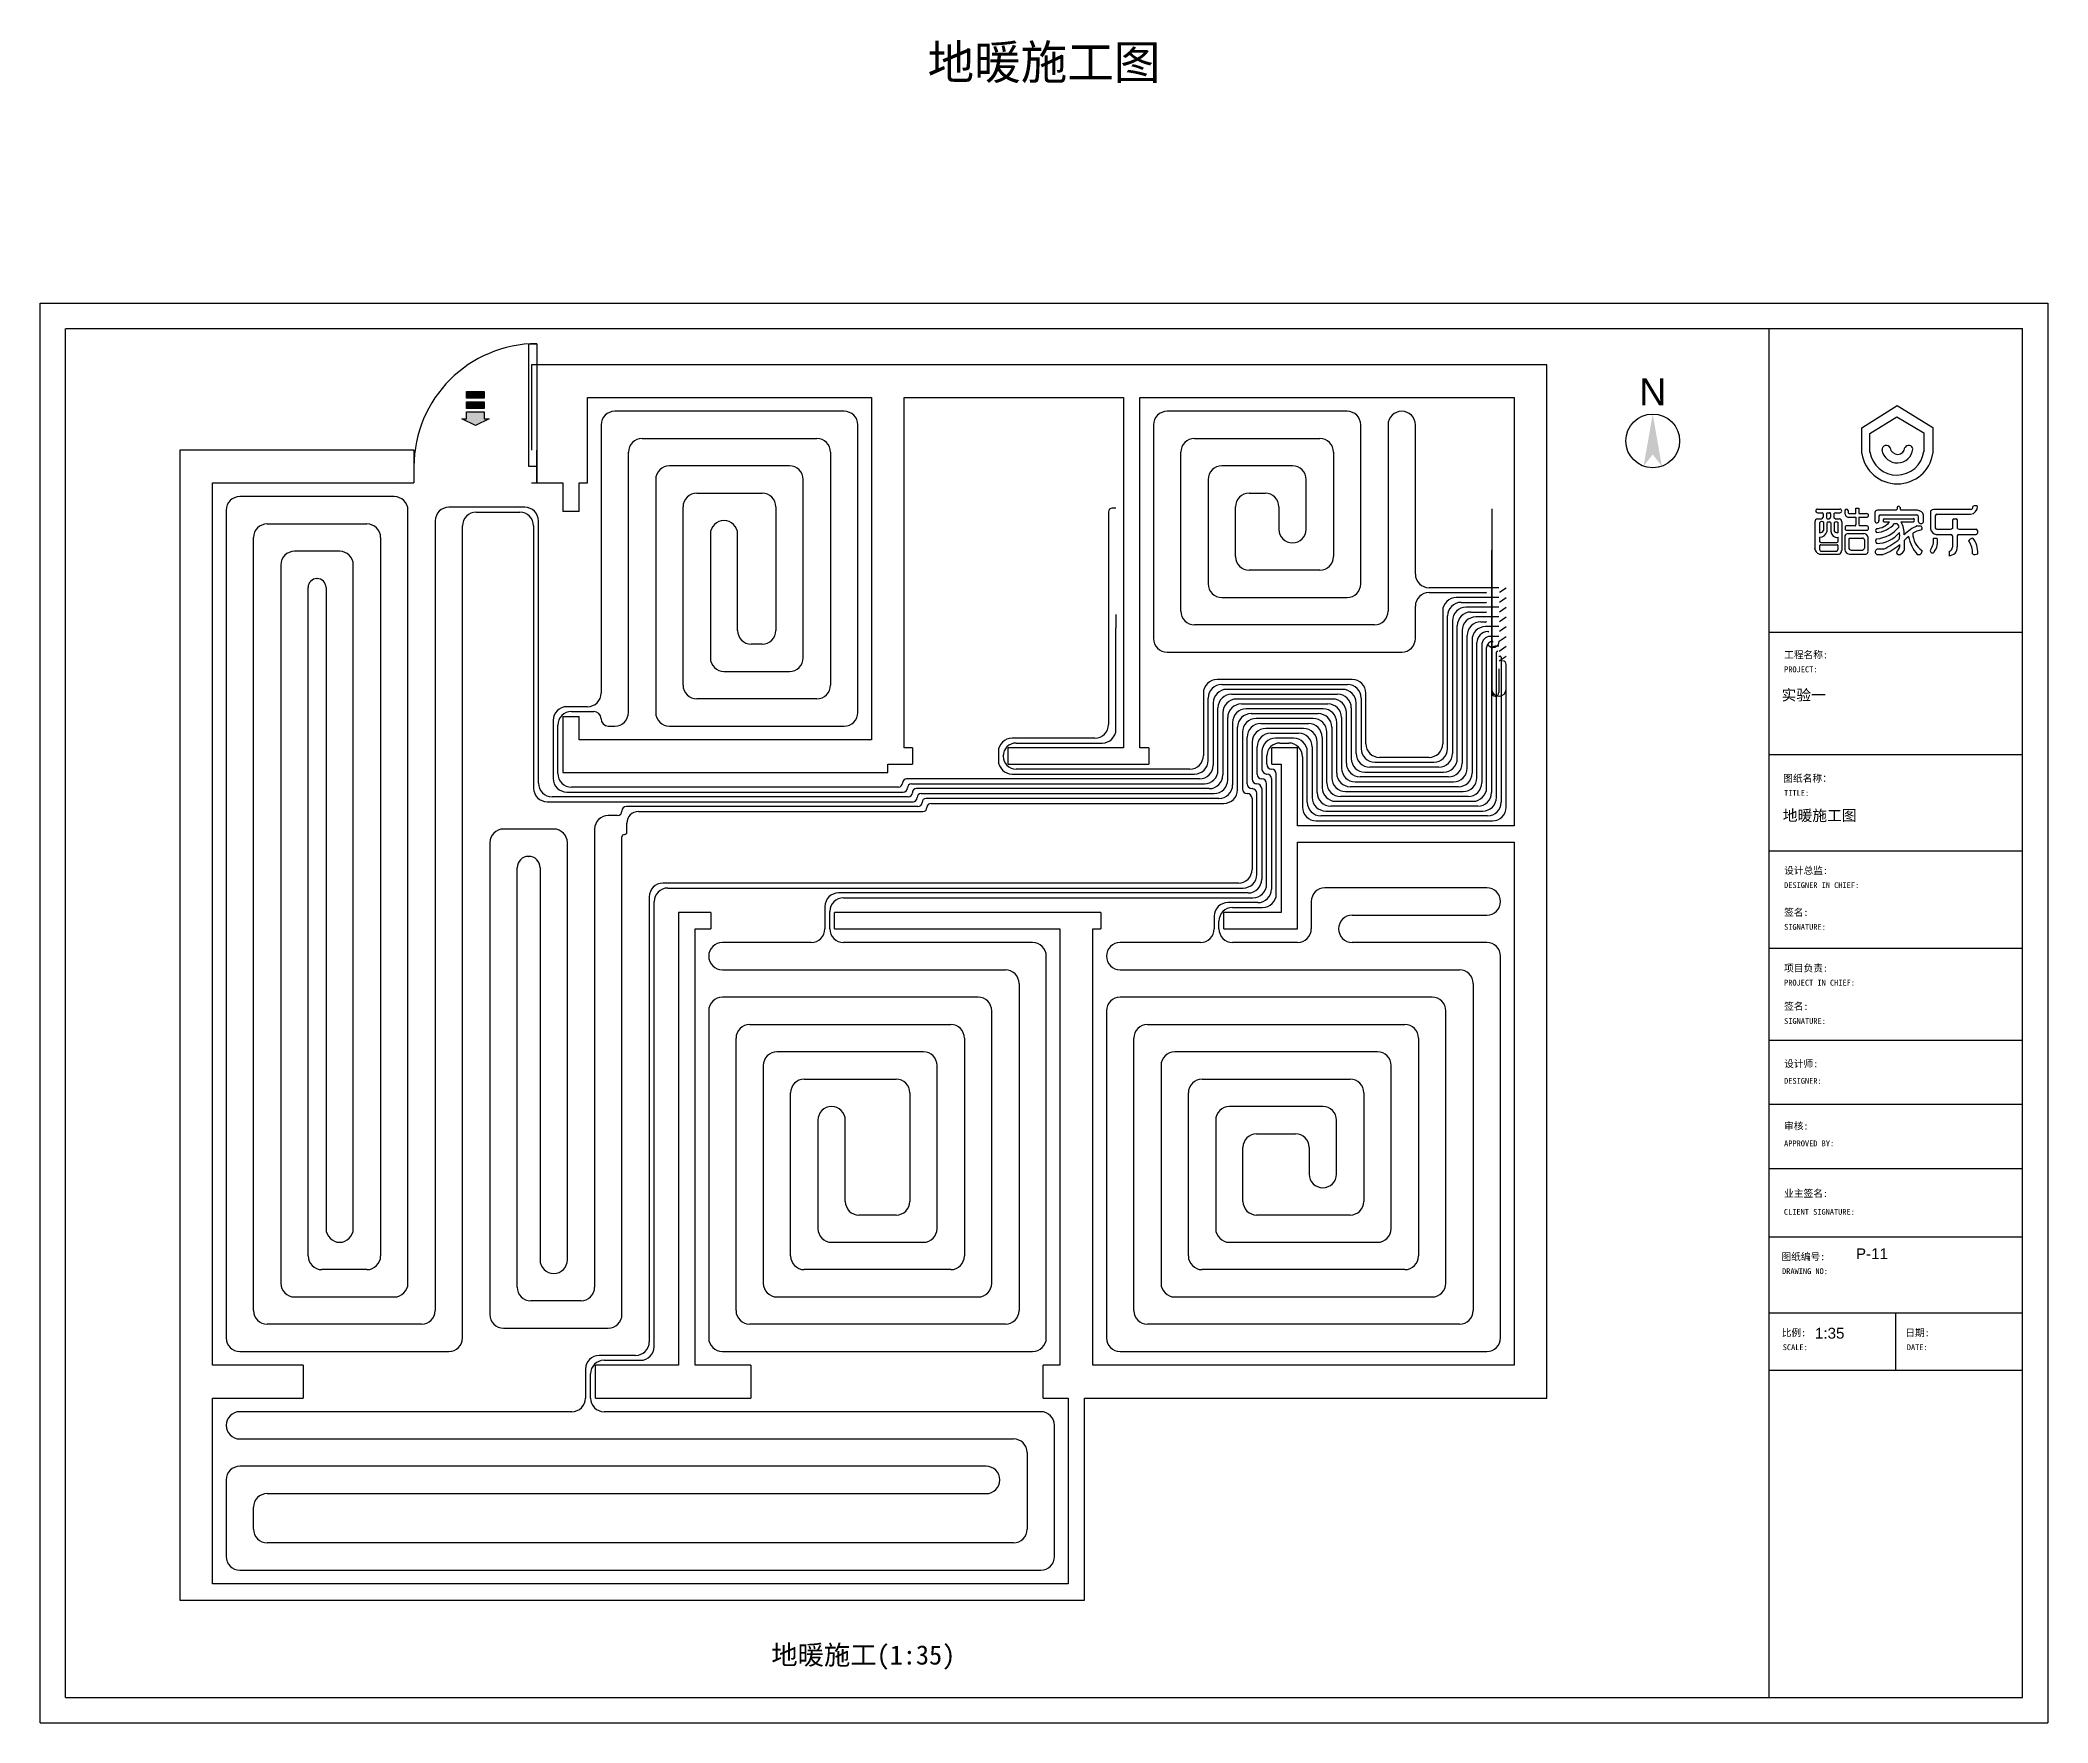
# Model space of a CAD drawing. Header units: inches. Extents: x 0 to 14700, y -14718 to -2397.
import ezdxf

# ---------------------------------------------------------------- set-up
doc = ezdxf.new("R2010")
doc.units = ezdxf.units.IN
doc.header["$MEASUREMENT"] = 0
for name, color, linetype in [('A2-建筑墙体', 255, 'Continuous'), ('P4-门窗', 60, 'Continuous'), ('P9-符号标注', 1, 'Continuous'), ('图框', 4, 'Continuous'), ('地暖管', 7, 'Continuous')]:
    doc.layers.add(name, color=color, linetype=linetype)
doc.styles.add('1dac53a31aeba2370b97106346818e54', font='', dxfattribs={"height": 43.198381})
doc.styles.add('1f488f4b2ef1b152d32ed8bb140b4ed1', font='', dxfattribs={"height": 43.198381})
doc.styles.add('2ee4a1918873d97d1977456be36b2fac', font='', dxfattribs={"height": 52.798021})
doc.styles.add('58c27925b294fd0c30aaffbcf10887a5', font='', dxfattribs={"height": 52.798021})
doc.styles.add('5d7050954b2bbd82e94d75c8334c1a07', font='', dxfattribs={"height": 52.798021})
doc.styles.add('6cdbe4c37f334f9b3f18b74c6616af9b', font='', dxfattribs={"height": 43.198381})
doc.styles.add('871ba157db02772189435026d6a1f12a', font='', dxfattribs={"height": 52.798021})
doc.styles.add('b55c54cd7af753c58a5ed410a0ddc4e6', font='', dxfattribs={"height": 43.198381})
doc.styles.add('DEFAULT_COMPASS_TEXT_STYLE13.239135297263294', font='', dxfattribs={"height": 198.587029})
doc.styles.add('eec79cf32286c9bcb9e9a0388136559f', font='', dxfattribs={"height": 43.198381})
doc.styles.add('fecaf8cb5bb26a9b40f5bfd342b1b301', font='', dxfattribs={"height": 52.798021})
doc.styles.add('LAYER_TEXT_STYLE_YELLOW_176.5260026097835_ZH', font='', dxfattribs={"height": 176.526003})
doc.styles.add('LAYER_TEXT_STYLE_YELLOW_350_ZH', font='', dxfattribs={"height": 312.5})
doc.styles.add('macro_bim_design_name_ZH', font='', dxfattribs={"height": 80.1})
doc.styles.add('macro_bim_page_name_ZH', font='', dxfattribs={"height": 80.1})
doc.styles.add('macro_bim_page_number', font='', dxfattribs={"height": 80.1})
doc.styles.add('macro_bim_view_ratio', font='', dxfattribs={"height": 80.1})
doc.styles.get('1dac53a31aeba2370b97106346818e54').set_extended_font_data('SimSun')
doc.styles.get('1f488f4b2ef1b152d32ed8bb140b4ed1').set_extended_font_data('SimSun')
doc.styles.get('2ee4a1918873d97d1977456be36b2fac').set_extended_font_data('SimSun')
doc.styles.get('58c27925b294fd0c30aaffbcf10887a5').set_extended_font_data('SimSun')
doc.styles.get('5d7050954b2bbd82e94d75c8334c1a07').set_extended_font_data('SimSun')
doc.styles.get('6cdbe4c37f334f9b3f18b74c6616af9b').set_extended_font_data('SimSun')
doc.styles.get('871ba157db02772189435026d6a1f12a').set_extended_font_data('SimSun')
doc.styles.get('b55c54cd7af753c58a5ed410a0ddc4e6').set_extended_font_data('SimSun')
doc.styles.get('DEFAULT_COMPASS_TEXT_STYLE13.239135297263294').set_extended_font_data('Arial')
doc.styles.get('eec79cf32286c9bcb9e9a0388136559f').set_extended_font_data('SimSun')
doc.styles.get('fecaf8cb5bb26a9b40f5bfd342b1b301').set_extended_font_data('SimSun')
doc.styles.get('LAYER_TEXT_STYLE_YELLOW_176.5260026097835_ZH').set_extended_font_data('SimSun')
doc.styles.get('LAYER_TEXT_STYLE_YELLOW_350_ZH').set_extended_font_data('SimSun')
doc.styles.get('macro_bim_design_name_ZH').set_extended_font_data('SimSun')
doc.styles.get('macro_bim_page_name_ZH').set_extended_font_data('SimSun')
doc.styles.get('macro_bim_page_number').set_extended_font_data('Arial')
doc.styles.get('macro_bim_view_ratio').set_extended_font_data('Arial')

# ---------------------------------------------------------------- blocks, each defined once
blk = doc.blocks.new('1017054')
at = {"layer": '图框', "linetype": 'Continuous'}
for p, q in [((1, -8420), (11879, -8420)), ((1, -16820), (1, -8420)), ((11879, -8420), (11879, -16820)), ((151, -16670), (151, -8570)), ((155, -8570), (11729, -8570)), ((10229, -8570), (10229, -16670)), ((11729, -16670), (11729, -8570)), ((10779, -9158), (10989, -9025)), ((10989, -9025), (11200, -9155)), ((10827, -9191), (10986, -9092)), ((10986, -9092), (11146, -9187)), ((10779, -9309), (10779, -9158)), ((10827, -9301), (10827, -9191)), ((11146, -9187), (11146, -9299)), ((11200, -9155), (11200, -9308)), ((10500, -9714), (10500, -9871)), ((10516, -9638), (10649, -9638)), ((10516, -9695), (10540, -9695)), ((10517, -9660), (10543, -9660)), ((10529, -9718), (10529, -9778)), ((10550, -9667), (10550, -9686)), ((10553, -9718), (10553, -9765)), ((10569, -9667), (10569, -9686)), ((10572, -9722), (10572, -9772)), ((10578, -9660), (10588, -9660)), ((10578, -9695), (10588, -9695)), ((10578, -9714), (10588, -9714)), ((10594, -9667), (10594, -9686)), ((10596, -9722), (10596, -9772)), ((10614, -9667), (10614, -9686)), ((10615, -9718), (10615, -9765)), ((10622, -9695), (10645, -9695)), ((10623, -9660), (10648, -9660)), ((10638, -9718), (10638, -9778)), ((10660, -9714), (10660, -9884)), ((10679, -9647), (10679, -9668)), ((10687, -9736), (10739, -9736)), ((10699, -9646), (10699, -9660)), ((10704, -9664), (10744, -9664)), ((10704, -9686), (10744, -9686)), ((10744, -9664), (10744, -9632)), ((10744, -9632), (10761, -9632)), ((10744, -9686), (10744, -9730)), ((10761, -9632), (10761, -9664)), ((10761, -9664), (10809, -9664)), ((10761, -9686), (10810, -9686)), ((10761, -9686), (10761, -9730)), ((10766, -9736), (10809, -9736)), ((10816, -9669), (10816, -9681)), ((10855, -9658), (10855, -9708)), ((10979, -9645), (10872, -9645)), ((10880, -9679), (10880, -9707)), ((10887, -9672), (11105, -9672)), ((10910, -9714), (10943, -9714)), ((10912, -9695), (11084, -9695)), ((10973, -9723), (10986, -9723)), ((10988, -9626), (10988, -9639)), ((11005, -9626), (11005, -9639)), ((11108, -9645), (11010, -9645)), ((11012, -9714), (11084, -9714)), ((11108, -9737), (11127, -9737)), ((11113, -9683), (11113, -9713)), ((11144, -9714), (11144, -9674)), ((11186, -9651), (11186, -9756)), ((11424, -9641), (11208, -9641)), ((11213, -9678), (11213, -9749)), ((11223, -9668), (11422, -9668)), ((11315, -9706), (11315, -9752)), ((11323, -9695), (11339, -9695)), ((11344, -9706), (11344, -9752)), ((10529, -9804), (10529, -9831)), ((10529, -9854), (10529, -9877)), ((10536, -9849), (10633, -9849)), ((10537, -9835), (10630, -9835)), ((10638, -9804), (10638, -9831)), ((10638, -9854), (10638, -9877)), ((10678, -9796), (10678, -9878)), ((10680, -9743), (10680, -9758)), ((10687, -9763), (10812, -9763)), ((10699, -9783), (10790, -9783)), ((10702, -9821), (10702, -9867)), ((10706, -9810), (10783, -9810)), ((10795, -9820), (10795, -9869)), ((10815, -9806), (10815, -9888)), ((10817, -9743), (10817, -9758)), ((11031, -9877), (11031, -9823)), ((11204, -9810), (11225, -9810)), ((11218, -9788), (11305, -9788)), ((11223, -9757), (11304, -9757)), ((11316, -9797), (11316, -9864)), ((11344, -9796), (11344, -9862)), ((11352, -9788), (11455, -9788)), ((11354, -9757), (11454, -9757)), ((11463, -9764), (11463, -9780)), ((10528, -9905), (10644, -9905)), ((10541, -9887), (10630, -9887)), ((10704, -9905), (10802, -9905)), ((10716, -9882), (10780, -9882)), ((10867, -9906), (10905, -9906)), ((10907, -9875), (10869, -9875)), ((11295, -9888), (11295, -9913)), ((11729, -10368), (10229, -10368)), ((10229, -11091), (11729, -11091)), ((10229, -11660), (11729, -11660)), ((10229, -12237), (11729, -12237)), ((10229, -12781), (11729, -12781)), ((10229, -13160), (11729, -13160)), ((10229, -13539), (11729, -13539)), ((10229, -13944), (11729, -13944)), ((10229, -14394), (11729, -14394)), ((10979, -14394), (10979, -14734)), ((10229, -14734), (11729, -14734)), ((151, -16670), (11729, -16670)), ((1, -16820), (11879, -16820))]:
    blk.add_line(p, q, dxfattribs=at)
for centre, radius, start, end in [((10924, -9287), 25.6, 25.4217, 181.4755), ((11056, -9287), 25.6, 10.3302, 146.5496), ((10989, -9276), 213, 189.0633, 351.2254), ((10986, -9276), 161, 188.6788, 352.0826), ((10989, -9272), 92.6, 189.9871, 353.3239), ((10990, -9270), 44.2, 187.8755, 356.2645), ((10996, -9632), 10.4, 34.3448, 145.6552), ((11450, -9643), 24.2, 56.3684, 123.6316), ((10523, -9717), 22.9, 105.8398, 172.9577), ((10517, -9649), 10.8, 94.3178, 273.3504), ((10542, -9727), 14.9, 39.0145, 144.5069), ((10540, -9684), 11, 269.1434, 346.8272), ((10544, -9667), 6.82, 357.9813, 95.3251), ((10578, -9669), 9.33, 88.0429, 167.3039), ((10577, -9687), 8.15, 177.1117, 278.9893), ((10580, -9722), 7.97, 102.506, 178.9752), ((10588, -9666), 6.14, 349.2425, 85.6662), ((10585, -9686), 9.14, 292.9891, 0.3126), ((10589, -9722), 7.62, 359.8645, 92.4738), ((10622, -9669), 9.02, 87.0265, 167.2982), ((10622, -9686), 8.43, 179.7737, 268.0035), ((10626, -9734), 19.5, 51.8261, 124.5623), ((10641, -9714), 19.4, 359.2366, 77.7973), ((10649, -9649), 10.8, 266.6496, 85.6822), ((10689, -9649), 10.2, 18.3262, 167.8205), ((10703, -9662), 24.4, 195.3683, 273.7092), ((10688, -9744), 7.75, 97.023, 172.3878), ((10704, -9659), 5.04, 186.1129, 278.4123), ((10737, -9730), 7.12, 288.7577, 357.8254), ((10769, -9729), 8.1, 189.8664, 250.4176), ((10809, -9672), 7.85, 27.0659, 91.1627), ((10809, -9745), 8.27, 9.8926, 92.8722), ((10809, -9677), 8.28, 276.5681, 337.7041), ((10874, -9664), 19.8, 96.6007, 160.3597), ((10868, -9707), 12.5, 186.187, 2.5361), ((10858, -9629), 148, 272.3026, 320.7721), ((10859, -9647), 107, 273.9524, 321.1287), ((10888, -9680), 7.63, 91.6309, 173.2415), ((10916, -9705), 10.9, 111.6127, 237.2128), ((10979, -9635), 9.89, 268.8742, 333.4444), ((10966, -9751), 34.4, 15.3673, 54.4676), ((11012, -9638), 6.85, 190.6555, 259.3445), ((10883, -9785), 147, 357.8846, 28.7671), ((11214, -9974), 260, 114.3082, 135.1267), ((11080, -9704), 10.3, 291.0497, 70.1958), ((11103, -9683), 10.8, 0.021, 77.2986), ((11106, -9684), 39.2, 14.2994, 86.0895), ((11129, -9707), 16.8, 203.5785, 334.051), ((11120, -9751), 16, 317.397, 62.1117), ((11208, -9670), 29.1, 89.0621, 139.2711), ((11227, -9682), 14.7, 105.192, 161.4386), ((11330, -9708), 15.5, 118.117, 170.1296), ((11328, -9706), 16.6, 2.4315, 45.3302), ((11418, -9623), 45.4, 276.043, 0.6561), ((11418, -9624), 18, 287.8972, 5.2615), ((10530, -9752), 26.2, 268.286, 331.4678), ((10530, -9761), 43.2, 268.7071, 344.9622), ((10536, -9826), 8.72, 215.6619, 274.0552), ((10536, -9856), 6.59, 88.4624, 161.4065), ((10632, -9770), 35.4, 184.5653, 280.0218), ((10634, -9757), 21, 199.7556, 279.2299), ((10630, -9824), 10.9, 272.4689, 318.043), ((10633, -9854), 4.23, 356.5833, 90.1358), ((10701, -9809), 26.4, 95.4692, 150.4293), ((10688, -9755), 8.21, 201.5589, 265.2478), ((10722, -9822), 20.2, 142.4892, 177.2382), ((10782, -9823), 13.4, 15.3429, 86.4694), ((10789, -9809), 26.9, 7.3153, 87.9697), ((10811, -9757), 6.48, 276.5205, 350.2473), ((10875, -9827), 15.7, 123.3782, 235.8729), ((10875, -9766), 14.8, 121.8392, 226.6122), ((10846, -9620), 196, 275.8575, 321.3412), ((10867, -9669), 172, 269.6552, 321.4289), ((10796, -9609), 316, 290.1177, 311.0182), ((10725, -9487), 429, 295.1849, 310.2737), ((10953, -9851), 51.1, 311.4031, 3.379), ((10884, -9798), 119, 352.3038, 10.7649), ((11272, -10064), 341, 129.226, 134.9163), ((11284, -9757), 232, 190.7057, 220.3029), ((11194, -9786), 113, 177.3231, 238.5217), ((11148, -9881), 120, 98.1899, 123.8383), ((11091, -9818), 113, 325.9002, 3.9769), ((11224, -9749), 39, 189.9894, 261.0429), ((11127, -9832), 100, 323.8129, 12.8), ((11224, -9746), 11.1, 197.063, 266.0296), ((11302, -9738), 18.3, 274.9534, 313.251), ((11302, -9803), 15.2, 23.1977, 79.7655), ((11355, -9744), 13.1, 218.8604, 269.4316), ((11354, -9798), 10.2, 98.9535, 172.6014), ((11438, -9839), 29.6, 93.6778, 159.4525), ((11345, -9889), 89.2, 351.6279, 42.5776), ((11332, -9893), 133, 356.0858, 38.6706), ((11454, -9767), 9.65, 16.3888, 84.9004), ((11455, -9780), 7.71, 266.9322, 356.9554), ((10539, -9867), 39.5, 184.5461, 253.5877), ((10540, -9876), 11, 182.8788, 273.3527), ((10627, -9877), 10.5, 284.461, 1.1456), ((10638, -9884), 21.7, 284.7041, 359.8653), ((10711, -9872), 33.9, 190.6832, 257.6799), ((10719, -9865), 17.5, 186.4435, 257.5309), ((10778, -9865), 17, 275.0012, 347.3706), ((10799, -9889), 16.7, 280.6915, 1.9889), ((10876, -9891), 17.6, 113.2664, 240.4321), ((10998, -9895), 13, 153.4314, 282.6999), ((10987, -9864), 46.1, 288.0126, 343.6602), ((11115, -9887), 20.9, 247.696, 13.0599), ((11197, -9885), 12.7, 161.6014, 329.0657), ((11296, -9865), 47.6, 268.3218, 3.7575), ((11290, -9862), 26.5, 281.0456, 355.655), ((11449, -9875), 31.9, 240.085, 300.5245)]:
    blk.add_arc(centre, radius, start, end, dxfattribs=at)
at = {"layer": '图框', "color": 255, "attachment_point": 1, "line_spacing_factor": 0.8}
for s, insert, char_height, style in [('工程名称:', (10319, -10479), 42.2, '871ba157db02772189435026d6a1f12a'), ('PROJECT:', (10319, -10569), 34.6, '1f488f4b2ef1b152d32ed8bb140b4ed1'), ('图纸名称：', (10314, -11210), 42.2, '58c27925b294fd0c30aaffbcf10887a5'), ('TITLE:', (10319, -11300), 34.6, '1f488f4b2ef1b152d32ed8bb140b4ed1'), ('设计总监:', (10319, -11755), 42.2, '5d7050954b2bbd82e94d75c8334c1a07'), ('DESIGNER IN CHIEF:', (10319, -11846), 34.56, '6cdbe4c37f334f9b3f18b74c6616af9b'), ('签名:', (10319, -12003), 42.2, '5d7050954b2bbd82e94d75c8334c1a07'), ('SIGNATURE:', (10319, -12093), 34.6, '6cdbe4c37f334f9b3f18b74c6616af9b'), ('项目负责:', (10319, -12333), 42.2, '5d7050954b2bbd82e94d75c8334c1a07'), ('PROJECT IN CHIEF:', (10319, -12423), 34.56, 'b55c54cd7af753c58a5ed410a0ddc4e6'), ('签名:', (10319, -12559), 42.2, '2ee4a1918873d97d1977456be36b2fac'), ('SIGNATURE:', (10319, -12650), 34.6, '6cdbe4c37f334f9b3f18b74c6616af9b'), ('设计师:', (10319, -12899), 42.2, '2ee4a1918873d97d1977456be36b2fac'), ('DESIGNER:', (10319, -13004), 34.6, '6cdbe4c37f334f9b3f18b74c6616af9b'), ('审核:', (10319, -13267), 42.2, '2ee4a1918873d97d1977456be36b2fac'), ('APPROVED BY:', (10319, -13374), 34.56, 'eec79cf32286c9bcb9e9a0388136559f'), ('业主签名:', (10319, -13666), 42.2, 'fecaf8cb5bb26a9b40f5bfd342b1b301'), ('CLIENT SIGNATURE:', (10318, -13779), 34.56, '6cdbe4c37f334f9b3f18b74c6616af9b'), ('图纸编号:', (10303, -14040), 42.2, '2ee4a1918873d97d1977456be36b2fac'), ('DRAWING NO:', (10307, -14130), 34.56, '1dac53a31aeba2370b97106346818e54'), ('比例:', (10305, -14490), 42.2, '2ee4a1918873d97d1977456be36b2fac'), ('日期:', (11036, -14490), 42.2, '2ee4a1918873d97d1977456be36b2fac'), ('SCALE:', (10311, -14580), 34.6, '1f488f4b2ef1b152d32ed8bb140b4ed1'), ('DATE:', (11045, -14580), 34.6, '1f488f4b2ef1b152d32ed8bb140b4ed1')]:
    blk.add_mtext(s, dxfattribs=dict(at, insert=insert, char_height=char_height, style=style))
blk = doc.blocks.new('Symbol(Marker)5197db353f3e-43e1-4ee4-adef-42ceced35f11')
at = {"layer": 'P9-符号标注'}
for points in [[(-2905, 4200), (-2905, 4250), (-2775, 4250), (-2775, 4200)], [(-2905, 4125), (-2905, 4175), (-2775, 4175), (-2775, 4125)], [(-2840, 4000), (-2940, 4050), (-2905, 4050), (-2905, 4100), (-2775, 4100), (-2775, 4050), (-2740, 4050)]]:
    blk.add_hatch(color=1, dxfattribs=at).paths.add_polyline_path(points, flags=0)
at = {"layer": 'P9-符号标注', "color": 1, "linetype": 'Continuous'}
for p, q in [((-2905, 4200), (-2905, 4250)), ((-2905, 4250), (-2775, 4250)), ((-2775, 4200), (-2905, 4200)), ((-2905, 4125), (-2905, 4175)), ((-2905, 4175), (-2775, 4175)), ((-2775, 4125), (-2905, 4125)), ((-2775, 4250), (-2775, 4200)), ((-2775, 4175), (-2775, 4125)), ((-2840, 4000), (-2940, 4050)), ((-2940, 4050), (-2905, 4050)), ((-2905, 4050), (-2905, 4100)), ((-2905, 4100), (-2775, 4100)), ((-2740, 4050), (-2840, 4000)), ((-2775, 4100), (-2775, 4050)), ((-2775, 4050), (-2740, 4050))]:
    blk.add_line(p, q, dxfattribs=at)

msp = doc.modelspace()

# ---------------------------------------------------------------- hatches: boundary and pattern name
at = {"layer": 'P9-符号标注'}
msp.add_hatch(color=0, dxfattribs=at).paths.add_polyline_path([(11807, -5430), (11740, -5516), (11807, -5135), (11874, -5516)], flags=0)

# ---------------------------------------------------------------- linework, layer by layer
at = {"layer": 'A2-建筑墙体', "color": 255, "linetype": 'Continuous'}
for p, q in [((4007, -4774), (3597, -4774)), ((3597, -4774), (3597, -5399)), ((11032, -4774), (4007, -4774)), ((11032, -5014), (11032, -4774)), ((4007, -5639), (4007, -5014)), ((4007, -5014), (6087, -5014)), ((6087, -5014), (6087, -7519)), ((6327, -5014), (7932, -5014)), ((6327, -7579), (6327, -5014)), ((7932, -5014), (7932, -7579)), ((8052, -5014), (10792, -5014)), ((8052, -7579), (8052, -5014)), ((10792, -5014), (10792, -8149)), ((11032, -12099), (11032, -5014)), ((1262, -5399), (1022, -5399)), ((1022, -5399), (1022, -13819)), ((2737, -5399), (1262, -5399)), ((2737, -5399), (2737, -5639)), ((2737, -5399), (2737, -5639)), ((3637, -5639), (3637, -5399)), ((1262, -12099), (1262, -5639)), ((1262, -5639), (2737, -5639)), ((3597, -5639), (3827, -5639)), ((3827, -5639), (3827, -5848)), ((3947, -5639), (4007, -5639)), ((3947, -5848), (3947, -5639)), ((3947, -5848), (3827, -5848)), ((3947, -5848), (3827, -5848)), ((3827, -7348), (3827, -7519)), ((3827, -7348), (3947, -7348)), ((3827, -7348), (3947, -7348)), ((3947, -7519), (3947, -7348)), ((3827, -7519), (3827, -7759)), ((6087, -7519), (3947, -7519)), ((6387, -7579), (6327, -7579)), ((6387, -7579), (6387, -7699)), ((6387, -7579), (6387, -7699)), ((7932, -7579), (7087, -7579)), ((7087, -7699), (7087, -7579)), ((7087, -7699), (7087, -7579)), ((8117, -7579), (8052, -7579)), ((8117, -7579), (8117, -7699)), ((8117, -7579), (8117, -7699)), ((9207, -7579), (9017, -7579)), ((9017, -7699), (9017, -7579)), ((9017, -7699), (9017, -7579)), ((9207, -7699), (9207, -7579)), ((3827, -7759), (6207, -7759)), ((6207, -7759), (6207, -7699)), ((6207, -7699), (6387, -7699)), ((7087, -7699), (8117, -7699)), ((9017, -7699), (9087, -7699)), ((9087, -7699), (9087, -8784)), ((9207, -8149), (9207, -7699)), ((10792, -8149), (9207, -8149)), ((9207, -8904), (9207, -8269)), ((9207, -8269), (10792, -8269)), ((10792, -8269), (10792, -12099)), ((4910, -8784), (4675, -8784)), ((4675, -8784), (4675, -8904)), ((4910, -8784), (4910, -8904)), ((4910, -8784), (4910, -8904)), ((7767, -8784), (5817, -8784)), ((5817, -8904), (5817, -8784)), ((5817, -8904), (5817, -8784)), ((7767, -8784), (7767, -8904)), ((7767, -8784), (7767, -8904)), ((9087, -8784), (8667, -8784)), ((8667, -8904), (8667, -8784)), ((8667, -8904), (8667, -8784)), ((4675, -8904), (4675, -12099)), ((4795, -8904), (4910, -8904)), ((4795, -12099), (4795, -8904)), ((5817, -8904), (7467, -8904)), ((7467, -8904), (7467, -12099)), ((7707, -12099), (7707, -8904)), ((7707, -8904), (7767, -8904)), ((8667, -8904), (9087, -8904)), ((9087, -8904), (9207, -8904)), ((1925, -12099), (1262, -12099)), ((1925, -12099), (1925, -12339)), ((1925, -12099), (1925, -12339)), ((4675, -12099), (4065, -12099)), ((4065, -12339), (4065, -12099)), ((4065, -12339), (4065, -12099)), ((5203, -12099), (4795, -12099)), ((5203, -12099), (5203, -12339)), ((5203, -12099), (5203, -12339)), ((7467, -12099), (7343, -12099)), ((7343, -12339), (7343, -12099)), ((7343, -12339), (7343, -12099)), ((10792, -12099), (7707, -12099)), ((11032, -12339), (11032, -12099)), ((1262, -13699), (1262, -12339)), ((1262, -12339), (1925, -12339)), ((4065, -12339), (5203, -12339)), ((7343, -12339), (7527, -12339)), ((7527, -12339), (7527, -13699)), ((7647, -12339), (11032, -12339)), ((7647, -13699), (7647, -12339)), ((7527, -13699), (1262, -13699)), ((7647, -13819), (7647, -13699)), ((1022, -13819), (1262, -13819)), ((1262, -13819), (7647, -13819))]:
    msp.add_line(p, q, dxfattribs=at)
at = {"layer": 'P4-门窗', "color": 60, "linetype": 'Continuous'}
for p, q in [((3577, -5519), (3577, -4619)), ((3577, -4619), (3637, -4619)), ((3637, -4619), (3637, -5519)), ((2737, -5399), (2737, -5639)), ((3637, -5399), (3637, -5639)), ((3637, -5519), (3577, -5519))]:
    msp.add_line(p, q, dxfattribs=at)
msp.add_arc((3637, -5519), 900, 90, 180, dxfattribs=at)
at = {"layer": 'P9-符号标注', "color": 0, "linetype": 'Continuous'}
msp.add_circle((11807, -5331), 197, dxfattribs=at)
at = {"layer": '地暖管', "color": 242, "linetype": 'Continuous', "true_color": 0xbd002e}
for p, q in [((5887, -5114), (4207, -5114)), ((9569, -5114), (8252, -5114)), ((4107, -5214), (4107, -7177)), ((5987, -7319), (5987, -5214)), ((8152, -5214), (8152, -6778)), ((9669, -6378), (9669, -5214)), ((9869, -5214), (9869, -6578)), ((10069, -6306), (10069, -5214)), ((4307, -7319), (4307, -5414)), ((4407, -5314), (5687, -5314)), ((5787, -5414), (5787, -7119)), ((8352, -6578), (8352, -5414)), ((8452, -5314), (9369, -5314)), ((9469, -5414), (9469, -6178)), ((5487, -5514), (4607, -5514)), ((9169, -5514), (8652, -5514)), ((4507, -5614), (4507, -7319)), ((4807, -5714), (5287, -5714)), ((5587, -6919), (5587, -5614)), ((8552, -5614), (8552, -6378)), ((8852, -5714), (8969, -5714)), ((9269, -5978), (9269, -5614)), ((1362, -5839), (1362, -11899)), ((2593, -5739), (1462, -5739)), ((2693, -11499), (2693, -5839)), ((3548, -5817), (2993, -5817)), ((3193, -5853), (3513, -5853)), ((4707, -7119), (4707, -5814)), ((5387, -5814), (5387, -6719)), ((7822, -5850), (7822, -7407)), ((7850, -5823), (7849, -5823)), ((7877, -5823), (7850, -5823)), ((8752, -6178), (8752, -5814)), ((9069, -5814), (9069, -5978)), ((10628, -5828), (10628, -5863)), ((10628, -5863), (10628, -7148)), ((1662, -5939), (2393, -5939)), ((2893, -5917), (2893, -11699)), ((3093, -11899), (3093, -5953)), ((3613, -5953), (3613, -7873)), ((3648, -7837), (3648, -5917)), ((4907, -6014), (4907, -6919)), ((5107, -6719), (5107, -6014)), ((1562, -11699), (1562, -6039)), ((2193, -6139), (1862, -6139)), ((2493, -6039), (2493, -11299)), ((10628, -6031), (10628, -6131)), ((10628, -7174), (10628, -6131)), ((1762, -6239), (1762, -11499)), ((2293, -11099), (2293, -6239)), ((9369, -6278), (8852, -6278)), ((1962, -11299), (1962, -6404)), ((2027, -6339), (2028, -6339)), ((2093, -6404), (2093, -11099)), ((10581, -6406), (10169, -6406)), ((10169, -6441), (10585, -6441)), ((10681, -6406), (10581, -6406)), ((10685, -6439), (10734, -6406)), ((7877, -6603), (7877, -6703)), ((8652, -6478), (9569, -6478)), ((10069, -6778), (10069, -6541)), ((10269, -6577), (10269, -7548)), ((10305, -7584), (10305, -6613)), ((10581, -6477), (10369, -6477)), ((10405, -6513), (10585, -6513)), ((10581, -6549), (10441, -6549)), ((10476, -6584), (10585, -6584)), ((10681, -6477), (10581, -6477)), ((10681, -6549), (10581, -6549)), ((10685, -6511), (10734, -6477)), ((10685, -6582), (10734, -6549)), ((7877, -7443), (7877, -6703)), ((9769, -6678), (8452, -6678)), ((10341, -6649), (10341, -7620)), ((10376, -7656), (10376, -6684)), ((10412, -6720), (10412, -7691)), ((10448, -7727), (10448, -6756)), ((10581, -6620), (10512, -6620)), ((10548, -6656), (10585, -6656)), ((10681, -6620), (10581, -6620)), ((10583, -6691), (10582, -6691)), ((10681, -6691), (10583, -6691)), ((10600, -6727), (10603, -6727)), ((10684, -6725), (10734, -6691)), ((10685, -6654), (10734, -6620)), ((5287, -6819), (5207, -6819)), ((8252, -6878), (9969, -6878)), ((10484, -6789), (10484, -7763)), ((10519, -7798), (10519, -6808)), ((10555, -6826), (10555, -7834)), ((10591, -7870), (10591, -6844)), ((10681, -6763), (10618, -6763)), ((10618, -6763), (10618, -6763)), ((10627, -6861), (10627, -7906)), ((10636, -6799), (10638, -6799)), ((10681, -6834), (10654, -6834)), ((10654, -6834), (10654, -6834)), ((10662, -7941), (10662, -6879)), ((10671, -6870), (10673, -6870)), ((10681, -6906), (10689, -6906)), ((10682, -6870), (10734, -6834)), ((10682, -6941), (10734, -6906)), ((10683, -6798), (10734, -6763)), ((10689, -6906), (10690, -6906)), ((5007, -7019), (5487, -7019)), ((10681, -7000), (10681, -7174)), ((10698, -6914), (10698, -7977)), ((10708, -6942), (10708, -6942)), ((10734, -8013), (10734, -6968)), ((10734, -7148), (10734, -7000)), ((8517, -7178), (8517, -7634)), ((9607, -7078), (8617, -7078)), ((8652, -7114), (9572, -7114)), ((9536, -7150), (8688, -7150)), ((8724, -7186), (9500, -7186)), ((9707, -7548), (9707, -7178)), ((10655, -7200), (10654, -7200)), ((10680, -7200), (10682, -7200)), ((4007, -7277), (3856, -7277)), ((3891, -7312), (4054, -7312)), ((5687, -7219), (4807, -7219)), ((8552, -7670), (8552, -7214)), ((8588, -7250), (8588, -7706)), ((8624, -7742), (8624, -7286)), ((8660, -7321), (8660, -7777)), ((9464, -7221), (8760, -7221)), ((8795, -7257), (9429, -7257)), ((9393, -7293), (8831, -7293)), ((8867, -7328), (9357, -7328)), ((9564, -7691), (9564, -7321)), ((9600, -7286), (9600, -7656)), ((9636, -7620), (9636, -7250)), ((9672, -7214), (9672, -7584)), ((3756, -7377), (3756, -7802)), ((3791, -7766), (3791, -7412)), ((4107, -7365), (4107, -7366)), ((4160, -7419), (4207, -7419)), ((4607, -7419), (5887, -7419)), ((8695, -7813), (8695, -7357)), ((8731, -7393), (8731, -7849)), ((8767, -7885), (8767, -7428)), ((8803, -7464), (8803, -7879)), ((9321, -7364), (8903, -7364)), ((8938, -7400), (9286, -7400)), ((9250, -7436), (8974, -7436)), ((9010, -7471), (9214, -7471)), ((9421, -7834), (9421, -7464)), ((9457, -7428), (9457, -7798)), ((9493, -7763), (9493, -7393)), ((9529, -7357), (9529, -7727)), ((7016, -7607), (7016, -7670)), ((7051, -7639), (7051, -7638)), ((7722, -7507), (7116, -7507)), ((7146, -7543), (7777, -7543)), ((8838, -7842), (8838, -7500)), ((8874, -7536), (8874, -7807)), ((8910, -7771), (8910, -7571)), ((8946, -7607), (8946, -7736)), ((8981, -7699), (8981, -7638)), ((9178, -7507), (9046, -7507)), ((9076, -7543), (9143, -7543)), ((9243, -7643), (9243, -8013)), ((9278, -7977), (9278, -7607)), ((9314, -7571), (9314, -7941)), ((9350, -7906), (9350, -7536)), ((9386, -7500), (9386, -7870)), ((7116, -7770), (8452, -7770)), ((8417, -7734), (7146, -7734)), ((8980, -7770), (8982, -7770)), ((9051, -8648), (9051, -7769)), ((9700, -7756), (10276, -7756)), ((10241, -7720), (9736, -7720)), ((9772, -7684), (10205, -7684)), ((10169, -7648), (9807, -7648)), ((6356, -7937), (3748, -7937)), ((3856, -7902), (6320, -7902)), ((6284, -7866), (3891, -7866)), ((8488, -7806), (6344, -7806)), ((6380, -7842), (8524, -7842)), ((8560, -7877), (6416, -7877)), ((6451, -7913), (8595, -7913)), ((8837, -7913), (8839, -7913)), ((8908, -8505), (8908, -7912)), ((8944, -7877), (8944, -8541)), ((8980, -8576), (8980, -7841)), ((9016, -7804), (9016, -8612)), ((10455, -7934), (9521, -7934)), ((9557, -7898), (10419, -7898)), ((10384, -7863), (9593, -7863)), ((9629, -7827), (10348, -7827)), ((10312, -7791), (9664, -7791)), ((3713, -7973), (6391, -7973)), ((4228, -8073), (4160, -8073)), ((4260, -8041), (4260, -8041)), ((6427, -8009), (4292, -8009)), ((4380, -8045), (6463, -8045)), ((8631, -7949), (6487, -7949)), ((6523, -7985), (8667, -7985)), ((8873, -7947), (8873, -8469)), ((10598, -8077), (9378, -8077)), ((9414, -8041), (10562, -8041)), ((10527, -8006), (9450, -8006)), ((9486, -7970), (10491, -7970)), ((3760, -8173), (3393, -8173)), ((4060, -8173), (4060, -11527)), ((4260, -11727), (4260, -8230)), ((4277, -8213), (4279, -8213)), ((4296, -8196), (4296, -8129)), ((9343, -8113), (10634, -8113)), ((3293, -8273), (3293, -11727)), ((3576, -8373), (3577, -8373)), ((3860, -11327), (3860, -8273)), ((3493, -11527), (3493, -8456)), ((3660, -8456), (3660, -11327)), ((4460, -8669), (4460, -11927)), ((8773, -8569), (4560, -8569)), ((4596, -8605), (8808, -8605)), ((8844, -8641), (5846, -8641)), ((10592, -8604), (9407, -8604)), ((4496, -11963), (4496, -8705)), ((5746, -8741), (5746, -8904)), ((5782, -8904), (5782, -8776)), ((5882, -8676), (8880, -8676)), ((8596, -8812), (8596, -8904)), ((8916, -8712), (8696, -8712)), ((8731, -8748), (8951, -8748)), ((9307, -8704), (9307, -8904)), ((9607, -8804), (10592, -8804)), ((8631, -8904), (8631, -8848)), ((5646, -9004), (4995, -9004)), ((7267, -9004), (5882, -9004)), ((7367, -11899), (7367, -9104)), ((8496, -9004), (7907, -9004)), ((9207, -9004), (8731, -9004)), ((10592, -9004), (9607, -9004)), ((10692, -11899), (10692, -9104)), ((4995, -9204), (7067, -9204)), ((7907, -9204), (10392, -9204)), ((6867, -9404), (4995, -9404)), ((7167, -9304), (7167, -11699)), ((10192, -9404), (7907, -9404)), ((10492, -9304), (10492, -11699)), ((4895, -9504), (4895, -11899)), ((6967, -11499), (6967, -9504)), ((7807, -9504), (7807, -11899)), ((10292, -11499), (10292, -9504)), ((5195, -9604), (6667, -9604)), ((8107, -9604), (9992, -9604)), ((5095, -11699), (5095, -9704)), ((6467, -9804), (5395, -9804)), ((6767, -9704), (6767, -11299)), ((8007, -11699), (8007, -9704)), ((9792, -9804), (8307, -9804)), ((10092, -9704), (10092, -11299)), ((5295, -9904), (5295, -11499)), ((6567, -11099), (6567, -9904)), ((8207, -9904), (8207, -11499)), ((9892, -11099), (9892, -9904)), ((5495, -11299), (5495, -10104)), ((5595, -10004), (6267, -10004)), ((6367, -10104), (6367, -10899)), ((8407, -11299), (8407, -10104)), ((8507, -10004), (9592, -10004)), ((9692, -10104), (9692, -10899)), ((9392, -10204), (8707, -10204)), ((5695, -10304), (5695, -11099)), ((5895, -10899), (5895, -10304)), ((8607, -10304), (8607, -11099)), ((8907, -10404), (9192, -10404)), ((9492, -10699), (9492, -10304)), ((8807, -10899), (8807, -10504)), ((9292, -10504), (9292, -10699)), ((6267, -10999), (5995, -10999)), ((9592, -10999), (8907, -10999)), ((5795, -11199), (6467, -11199)), ((8707, -11199), (9792, -11199)), ((2393, -11399), (2062, -11399)), ((6667, -11399), (5595, -11399)), ((9992, -11399), (8507, -11399)), ((1862, -11599), (2593, -11599)), ((5395, -11599), (6867, -11599)), ((8307, -11599), (10192, -11599)), ((3960, -11627), (3593, -11627)), ((2793, -11799), (1662, -11799)), ((3393, -11827), (4160, -11827)), ((7067, -11799), (5195, -11799)), ((10392, -11799), (8107, -11799)), ((1462, -11999), (2993, -11999)), ((4360, -12027), (4093, -12027)), ((4995, -11999), (7267, -11999)), ((7907, -11999), (10592, -11999)), ((3993, -12127), (3993, -12339)), ((4029, -12339), (4029, -12163)), ((4129, -12063), (4396, -12063)), ((3893, -12439), (1462, -12439)), ((7327, -12439), (4129, -12439)), ((1462, -12639), (7127, -12639)), ((7427, -13499), (7427, -12539)), ((7227, -12739), (7227, -13299)), ((6927, -12839), (1462, -12839)), ((1362, -12939), (1362, -13499)), ((1662, -13039), (6927, -13039)), ((1562, -13299), (1562, -13139)), ((7127, -13399), (1662, -13399)), ((1462, -13599), (7327, -13599))]:
    msp.add_line(p, q, dxfattribs=at)
for centre, radius, start, end in [((4207, -5214), 100, 90, 180), ((5887, -5214), 100, 0, 90), ((8252, -5214), 100, 90, 180), ((9569, -5214), 100, 0, 90), ((9969, -5214), 100, 90, 180), ((9969, -5214), 100, 0, 90), ((4407, -5414), 100, 90, 180), ((5687, -5414), 100, 0, 90), ((8452, -5414), 100, 90, 180), ((9369, -5414), 100, 0, 90), ((4607, -5614), 100, 90, 180), ((5487, -5614), 100, 0, 90), ((8652, -5614), 100, 90, 180), ((9169, -5614), 100, 0, 90), ((4807, -5814), 100, 90, 180), ((5287, -5814), 100, 0, 90), ((8852, -5814), 100, 90, 180), ((8969, -5814), 100, 0, 90), ((1462, -5839), 100, 90, 180), ((2593, -5839), 100, 0, 90), ((2993, -5917), 100, 90, 180), ((3193, -5953), 100, 90, 180), ((3513, -5953), 100, 0, 90), ((3548, -5917), 100, 0, 90), ((7849, -5850), 27, 90, 180), ((1662, -6039), 100, 90, 180), ((2393, -6039), 100, 0, 90), ((5007, -6014), 100, 90, 180), ((5007, -6014), 100, 0, 90), ((9169, -5978), 100, 180, 270), ((9169, -5978), 100, 270, 0), ((1862, -6239), 100, 90, 180), ((2193, -6239), 100, 0, 90), ((8852, -6178), 100, 180, 270), ((9369, -6178), 100, 270, 0), ((10169, -6306), 100, 180, 270), ((2027, -6404), 65, 90, 180), ((2028, -6404), 65, 0, 90), ((8652, -6378), 100, 180, 270), ((9569, -6378), 100, 270, 0), ((10169, -6541), 100, 90, 180), ((10585, -6439), 3.93, 214.3066, 0), ((8452, -6578), 100, 180, 270), ((9769, -6578), 100, 270, 0), ((10369, -6577), 100, 90, 180), ((10405, -6613), 100, 90, 180), ((10441, -6649), 100, 90, 180), ((10476, -6684), 100, 90, 180), ((10585, -6511), 3.93, 214.3066, 0), ((10585, -6582), 3.93, 214.3066, 0), ((5207, -6719), 100, 180, 270), ((5287, -6719), 100, 270, 0), ((10512, -6720), 100, 90, 180), ((10548, -6756), 100, 90, 180), ((10582, -6789), 98, 90, 180), ((10600, -6808), 81, 90, 180), ((10585, -6654), 3.93, 214.3066, 0), ((10603, -6725), 3.19, 214.3066, 0), ((8252, -6778), 100, 180, 270), ((9969, -6778), 100, 270, 0), ((10618, -6826), 63, 90, 180), ((10636, -6844), 45, 90, 180), ((10638, -6798), 45, 214.3066, 0), ((10654, -6861), 27, 90, 180), ((10671, -6879), 9, 90, 180), ((10673, -6870), 0.354, 214.3066, 0), ((10690, -6914), 8, 0, 90), ((5007, -6919), 100, 180, 270), ((5487, -6919), 100, 270, 0), ((10708, -6941), 1.02, 180, 214.3066), ((10708, -6968), 26, 0, 90), ((4007, -7177), 100, 270, 0), ((4807, -7119), 100, 180, 270), ((5687, -7119), 100, 270, 0), ((8617, -7178), 100, 90, 180), ((8652, -7214), 100, 90, 180), ((8688, -7250), 100, 90, 180), ((8724, -7286), 100, 90, 180), ((9500, -7286), 100, 0, 90), ((9536, -7250), 100, 0, 90), ((9572, -7214), 100, 0, 90), ((9607, -7178), 100, 0, 90), ((10680, -7148), 52, 180, 270), ((10654, -7174), 26, 180, 270), ((10655, -7174), 26, 270, 0), ((10682, -7148), 52, 270, 0), ((3856, -7377), 100, 90, 180), ((3891, -7412), 100, 90, 180), ((4054, -7365), 53, 0, 90), ((4207, -7319), 100, 270, 0), ((4607, -7319), 100, 180, 270), ((5887, -7319), 100, 270, 0), ((8760, -7321), 100, 90, 180), ((8795, -7357), 100, 90, 180), ((8831, -7393), 100, 90, 180), ((8867, -7428), 100, 90, 180), ((9357, -7428), 100, 0, 90), ((9393, -7393), 100, 0, 90), ((9429, -7357), 100, 0, 90), ((9464, -7321), 100, 0, 90), ((4160, -7366), 53, 180, 270), ((7722, -7407), 100, 270, 0), ((7777, -7443), 100, 270, 0), ((8903, -7464), 100, 90, 180), ((8938, -7500), 100, 90, 180), ((8974, -7536), 100, 90, 180), ((9010, -7571), 100, 90, 180), ((9214, -7571), 100, 0, 90), ((9250, -7536), 100, 0, 90), ((9286, -7500), 100, 0, 90), ((9321, -7464), 100, 0, 90), ((7116, -7607), 100, 90, 180), ((7146, -7638), 95, 90, 180), ((7146, -7639), 95, 180, 270), ((8417, -7634), 100, 270, 0), ((9046, -7607), 100, 90, 180), ((9076, -7638), 95, 90, 180), ((9143, -7643), 100, 0, 90), ((9178, -7607), 100, 0, 90), ((9736, -7620), 100, 180, 270), ((9772, -7584), 100, 180, 270), ((9807, -7548), 100, 180, 270), ((10169, -7548), 100, 270, 0), ((10205, -7584), 100, 270, 0), ((10241, -7620), 100, 270, 0), ((3891, -7766), 100, 180, 270), ((7116, -7670), 100, 180, 270), ((8452, -7670), 100, 270, 0), ((8488, -7706), 100, 270, 0), ((8524, -7742), 100, 270, 0), ((8560, -7777), 100, 270, 0), ((8945, -7771), 35, 180, 270), ((8980, -7736), 34, 180, 270), ((9016, -7699), 35, 180, 270), ((8982, -7804), 34, 0, 90), ((9016, -7769), 35, 0, 90), ((9593, -7763), 100, 180, 270), ((9629, -7727), 100, 180, 270), ((9664, -7691), 100, 180, 270), ((9700, -7656), 100, 180, 270), ((10276, -7656), 100, 270, 0), ((10312, -7691), 100, 270, 0), ((10348, -7727), 100, 270, 0), ((10384, -7763), 100, 270, 0), ((3713, -7873), 100, 180, 270), ((3748, -7837), 100, 180, 270), ((3856, -7802), 100, 180, 270), ((6284, -7836), 30, 270, 0), ((6344, -7836), 30, 90, 180), ((6320, -7872), 30, 270, 0), ((6380, -7872), 30, 90, 180), ((6356, -7907), 30, 270, 0), ((6416, -7907), 30, 90, 180), ((6451, -7943), 30, 90, 180), ((8595, -7813), 100, 270, 0), ((8631, -7849), 100, 270, 0), ((8667, -7885), 100, 270, 0), ((8837, -7879), 34, 180, 270), ((8873, -7842), 35, 180, 270), ((8839, -7947), 34, 0, 90), ((8873, -7912), 35, 0, 90), ((8909, -7807), 35, 180, 270), ((8909, -7877), 35, 0, 90), ((8945, -7841), 35, 0, 90), ((9450, -7906), 100, 180, 270), ((9486, -7870), 100, 180, 270), ((9521, -7834), 100, 180, 270), ((9557, -7798), 100, 180, 270), ((10419, -7798), 100, 270, 0), ((10455, -7834), 100, 270, 0), ((10491, -7870), 100, 270, 0), ((10527, -7906), 100, 270, 0), ((4160, -8173), 100, 90, 180), ((4228, -8041), 32, 270, 0), ((4292, -8041), 32, 90, 180), ((4380, -8129), 84, 90, 180), ((6391, -7943), 30, 270, 0), ((6427, -7979), 30, 270, 0), ((6487, -7979), 30, 90, 180), ((6463, -8015), 30, 270, 0), ((6523, -8015), 30, 90, 180), ((9343, -8013), 100, 180, 270), ((9378, -7977), 100, 180, 270), ((9414, -7941), 100, 180, 270), ((10562, -7941), 100, 270, 0), ((10598, -7977), 100, 270, 0), ((10634, -8013), 100, 270, 0), ((3393, -8273), 100, 90, 180), ((3760, -8273), 100, 0, 90), ((4277, -8230), 17, 90, 180), ((4279, -8196), 17, 270, 0), ((3576, -8456), 83, 90, 180), ((3577, -8456), 83, 0, 90), ((8773, -8469), 100, 270, 0), ((8808, -8505), 100, 270, 0), ((4560, -8669), 100, 90, 180), ((4596, -8705), 100, 90, 180), ((5846, -8741), 100, 90, 180), ((8844, -8541), 100, 270, 0), ((8880, -8576), 100, 270, 0), ((8916, -8612), 100, 270, 0), ((8951, -8648), 100, 270, 0), ((9407, -8704), 100, 90, 180), ((10592, -8704), 100, 0, 90), ((5882, -8776), 100, 90, 180), ((8696, -8812), 100, 90, 180), ((8731, -8848), 100, 90, 180), ((9607, -8904), 100, 90, 180), ((10592, -8704), 100, 270, 0), ((5646, -8904), 100, 270, 0), ((5882, -8904), 100, 180, 270), ((8496, -8904), 100, 270, 0), ((8731, -8904), 100, 180, 270), ((9207, -8904), 100, 270, 0), ((9607, -8904), 100, 180, 270), ((4995, -9104), 100, 90, 180), ((4995, -9104), 100, 180, 270), ((7267, -9104), 100, 0, 90), ((7907, -9104), 100, 90, 180), ((7907, -9104), 100, 180, 270), ((10592, -9104), 100, 0, 90), ((7067, -9304), 100, 0, 90), ((10392, -9304), 100, 0, 90), ((4995, -9504), 100, 90, 180), ((6867, -9504), 100, 0, 90), ((7907, -9504), 100, 90, 180), ((10192, -9504), 100, 0, 90), ((5195, -9704), 100, 90, 180), ((6667, -9704), 100, 0, 90), ((8107, -9704), 100, 90, 180), ((9992, -9704), 100, 0, 90), ((5395, -9904), 100, 90, 180), ((6467, -9904), 100, 0, 90), ((8307, -9904), 100, 90, 180), ((9792, -9904), 100, 0, 90), ((5595, -10104), 100, 90, 180), ((6267, -10104), 100, 0, 90), ((8507, -10104), 100, 90, 180), ((9592, -10104), 100, 0, 90), ((5795, -10304), 100, 90, 180), ((5795, -10304), 100, 0, 90), ((8707, -10304), 100, 90, 180), ((9392, -10304), 100, 0, 90), ((8907, -10504), 100, 90, 180), ((9192, -10504), 100, 0, 90), ((9392, -10699), 100, 180, 270), ((9392, -10699), 100, 270, 0), ((5995, -10899), 100, 180, 270), ((6267, -10899), 100, 270, 0), ((8907, -10899), 100, 180, 270), ((9592, -10899), 100, 270, 0), ((2193, -11099), 100, 180, 270), ((2193, -11099), 100, 270, 0), ((5795, -11099), 100, 180, 270), ((6467, -11099), 100, 270, 0), ((8707, -11099), 100, 180, 270), ((9792, -11099), 100, 270, 0), ((2062, -11299), 100, 180, 270), ((2393, -11299), 100, 270, 0), ((5595, -11299), 100, 180, 270), ((6667, -11299), 100, 270, 0), ((8507, -11299), 100, 180, 270), ((9992, -11299), 100, 270, 0), ((3760, -11327), 100, 180, 270), ((3760, -11327), 100, 270, 0), ((1862, -11499), 100, 180, 270), ((2593, -11499), 100, 270, 0), ((3593, -11527), 100, 180, 270), ((3960, -11527), 100, 270, 0), ((5395, -11499), 100, 180, 270), ((6867, -11499), 100, 270, 0), ((8307, -11499), 100, 180, 270), ((10192, -11499), 100, 270, 0), ((1662, -11699), 100, 180, 270), ((2793, -11699), 100, 270, 0), ((3393, -11727), 100, 180, 270), ((4160, -11727), 100, 270, 0), ((5195, -11699), 100, 180, 270), ((7067, -11699), 100, 270, 0), ((8107, -11699), 100, 180, 270), ((10392, -11699), 100, 270, 0), ((1462, -11899), 100, 180, 270), ((2993, -11899), 100, 270, 0), ((4995, -11899), 100, 180, 270), ((7267, -11899), 100, 270, 0), ((7907, -11899), 100, 180, 270), ((10592, -11899), 100, 270, 0), ((4093, -12127), 100, 90, 180), ((4360, -11927), 100, 270, 0), ((4396, -11963), 100, 270, 0), ((4129, -12163), 100, 90, 180), ((3893, -12339), 100, 270, 0), ((4129, -12339), 100, 180, 270), ((1462, -12539), 100, 90, 180), ((7327, -12539), 100, 0, 90), ((1462, -12539), 100, 180, 270), ((7127, -12739), 100, 0, 90), ((1462, -12939), 100, 90, 180), ((6927, -12939), 100, 0, 90), ((1662, -13139), 100, 90, 180), ((6927, -12939), 100, 270, 0), ((1662, -13299), 100, 180, 270), ((7127, -13299), 100, 270, 0), ((1462, -13499), 100, 180, 270), ((7327, -13499), 100, 270, 0)]:
    msp.add_arc(centre, radius, start, end, dxfattribs=at)

# ---------------------------------------------------------------- block references
at = {"layer": 'P9-符号标注', "color": 7}
msp.add_blockref('Symbol(Marker)5197db353f3e-43e1-4ee4-adef-42ceced35f11', (6027, -9219), dxfattribs=at)
at = {"layer": '图框', "color": 7, "xscale": 1.237500071525574, "yscale": 1.237500071525574}
msp.add_blockref('1017054', (-1, 6097), dxfattribs=at)

# ---------------------------------------------------------------- texts
at = {"color": 2, "attachment_point": 5, "line_spacing_factor": 0.8}
for s, insert, char_height, style in [('地暖施工图^M^J', (7350, -2572), 250, 'LAYER_TEXT_STYLE_YELLOW_350_ZH'), ('地暖施工(1:35)', (6027, -14239), 141.2, 'LAYER_TEXT_STYLE_YELLOW_176.5260026097835_ZH')]:
    msp.add_mtext(s, dxfattribs=dict(at, insert=insert, char_height=char_height, style=style))
at = {"layer": 'P9-符号标注', "color": 7, "insert": (11807, -4971), "char_height": 197, "attachment_point": 5, "line_spacing_factor": 0.8, "style": 'DEFAULT_COMPASS_TEXT_STYLE13.239135297263294'}
msp.add_mtext('N', dxfattribs=at)
at = {"layer": '图框', "color": 7, "char_height": 79.3, "attachment_point": 1, "line_spacing_factor": 0.8}
for s, insert, style in [('实验一^M^J', (12750, -7152), 'macro_bim_design_name_ZH'), ('地暖施工图^M^J', (12759, -8034), 'macro_bim_page_name_ZH'), ('P-11^M^J', (13295, -11243), 'macro_bim_page_number'), ('1:35^M^J', (12995, -11825), 'macro_bim_view_ratio')]:
    msp.add_mtext(s, dxfattribs=dict(at, insert=insert, style=style))

doc.saveas('drawing.dxf')
